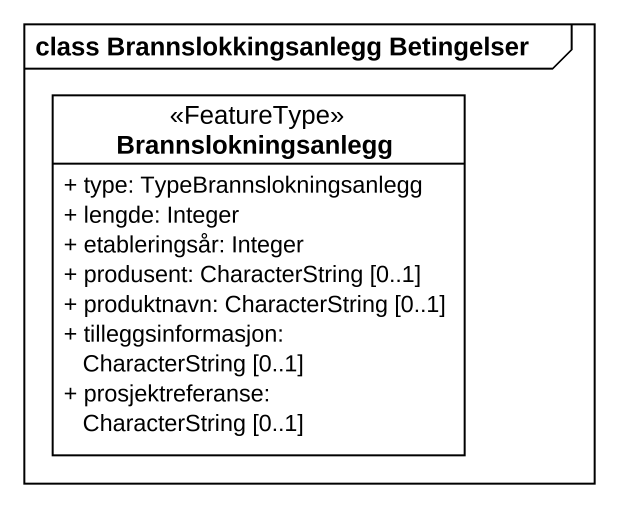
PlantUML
@startuml
mainframe class Brannslokkingsanlegg Betingelser
hide circle
hide empty members
skinparam classAttributeIconSize 0
class Brannslokningsanlegg <<FeatureType>> {
  + type: TypeBrannslokningsanlegg
  + lengde: Integer
  + etableringsår: Integer
  + produsent: CharacterString [0..1]
  + produktnavn: CharacterString [0..1]
  + tilleggsinformasjon: CharacterString [0..1]
  + prosjektreferanse: CharacterString [0..1]
}
@enduml
